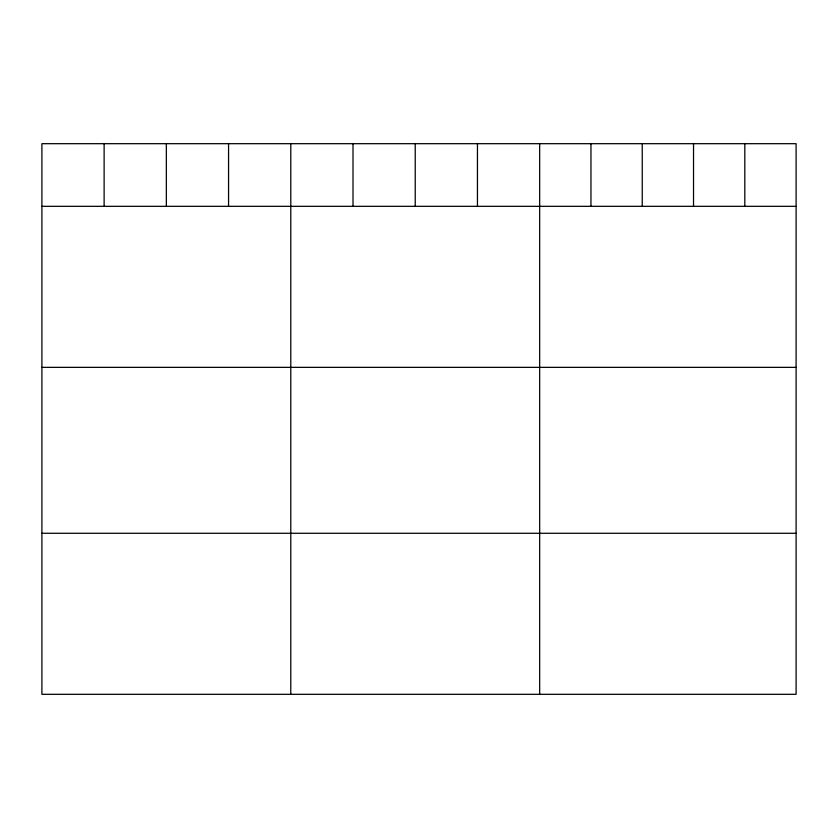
<?xml version="1.0" encoding="UTF-8"?>
<svg xmlns="http://www.w3.org/2000/svg" width="838" height="838" viewBox="0 0 838 838"><rect width="100%" height="100%" fill="white"/><g stroke="black" fill="none" stroke-linecap="round" stroke-linejoin="round"><path stroke-width="1.26" d="M796.1 206.326L796.1 694.314L41.9 694.314L41.9 143.686L796.1 143.686L796.1 206.326L41.9 206.326M41.9 367.358L796.1 367.358M41.9 533.282L796.1 533.282M744.814 143.686L744.814 206.326M693.529 143.686L693.529 206.326M642.243 143.686L642.243 206.326M590.958 143.686L590.958 206.326M539.672 143.686L539.672 694.314M477.451 143.686L477.451 206.326M415.229 143.686L415.229 206.326M353.008 143.686L353.008 206.326M290.786 143.686L290.786 694.314M228.565 143.686L228.565 206.326M166.343 143.686L166.343 206.326M104.122 143.686L104.122 206.326"/></g></svg>
